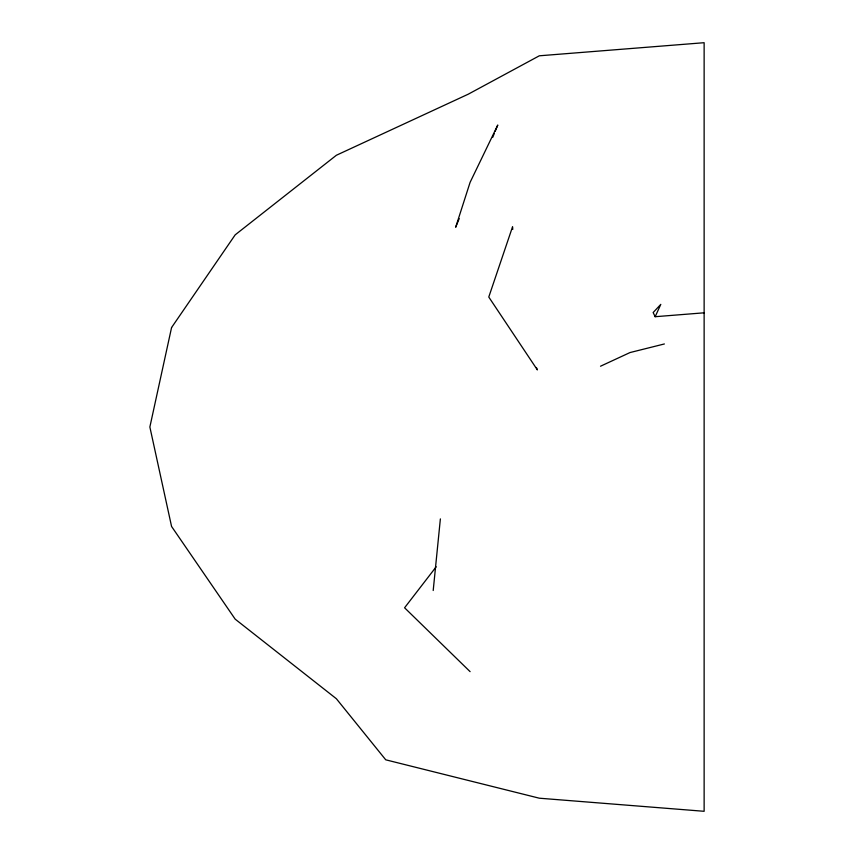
<?xml version="1.0" encoding="UTF-8"?>
<svg xmlns="http://www.w3.org/2000/svg" width="854" height="854" viewBox="0 0 854 854"><rect width="100%" height="100%" fill="white"/><g stroke="black" fill="none" stroke-linecap="round" stroke-linejoin="round"><path stroke-width="1.28" d="M433.202 590.509L440.376 518.901M459.217 218.635L455.673 227.249L470.095 182.361L497.775 125.036L495.235 131.196M492.705 137.355L494.22 133.662M655.157 316.706L660.804 304.366L653.15 312.543L655.157 316.706L704.134 312.81M436.191 566.789L404.582 607.781L470.095 671.639M600.522 366.217L630.017 352.553L664.38 343.959M536.387 367.508L537.379 369.91L488.776 297.032L512.56 226.748L512.784 229.374M171.569 327.541L149.866 427L171.569 526.459L235.181 619.15L336.38 698.743L385.741 759.814L539.322 798.202L704.134 811.3L704.134 42.7L539.322 55.798L468.259 94.186L336.38 155.257L235.181 234.85L171.569 327.541"/></g></svg>
